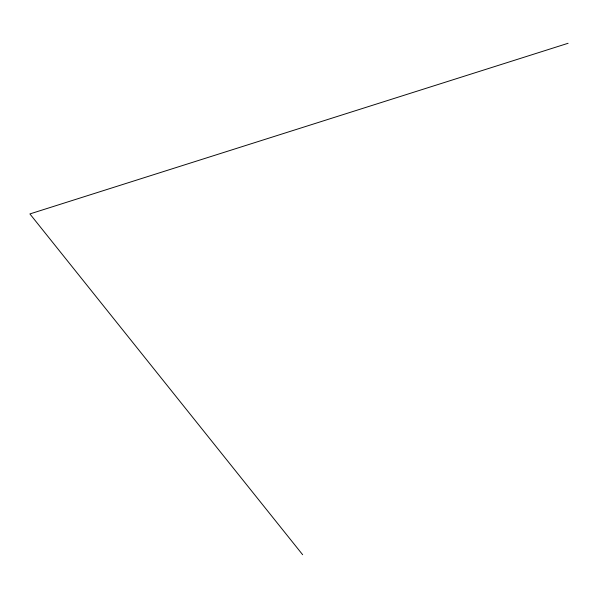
<?xml version="1.0" encoding="UTF-8"?>
<svg xmlns="http://www.w3.org/2000/svg" width="598" height="598" viewBox="0 0 598 598"><rect width="100%" height="100%" fill="white"/><g stroke="black" fill="none" stroke-linecap="round" stroke-linejoin="round"><path stroke-width="0.9" d="M568.1 43.28L29.9 213.927L302.655 554.72"/></g></svg>
